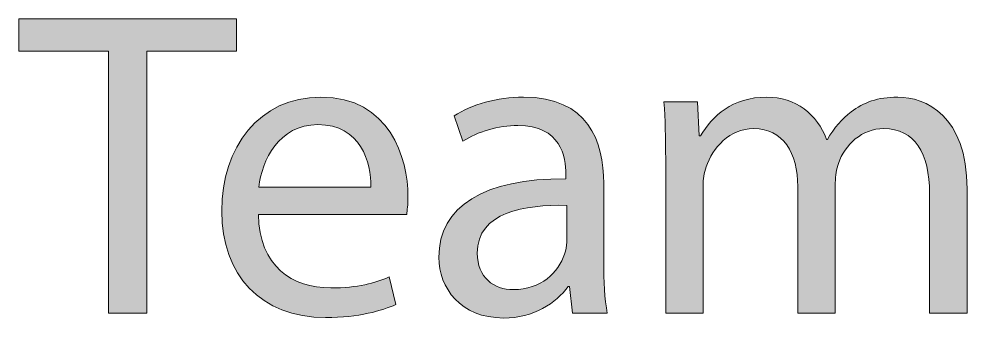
# Model space of a CAD drawing. Header units: inches. Extents: x 0.1 to 22.4, y -34.4 to -0.1.
# Drawn here: x 12.357 to 13.652, y -31.481 to -31.073 of the extents above; entities that cross this region are included whole.
import ezdxf

# ---------------------------------------------------------------- set-up
doc = ezdxf.new("R2010")
doc.units = ezdxf.units.IN
doc.header["$MEASUREMENT"] = 0
doc.layers.add('Layer 1', color=7, linetype='Continuous')

# ---------------------------------------------------------------- blocks, each defined once
blk = doc.blocks.new('block 6')
at = {"layer": 'Layer 1', "true_color": 0x231f20}
h = blk.add_hatch(color=250, dxfattribs=at)
h.dxf.hatch_style = 2
h.paths.add_polyline_path([(12.4794, -31.1173), (12.3573, -31.1173), (12.3573, -31.0732), (12.6546, -31.0732), (12.6546, -31.1173), (12.5318, -31.1173), (12.5318, -31.4748), (12.4794, -31.4748)])
h = blk.add_hatch(color=250, dxfattribs=at)
h.dxf.hatch_style = 2
edge = h.paths.add_edge_path()
edge.add_spline(control_points=[(12.6843, -31.3401), (12.6855, -31.411), (12.7308, -31.4402), (12.7832, -31.4402), (12.8208, -31.4402), (12.8434, -31.4337), (12.8631, -31.4253), (12.8631, -31.4253), (12.872, -31.4629), (12.872, -31.4629), (12.8535, -31.4712), (12.822, -31.4807), (12.7761, -31.4807), (12.6873, -31.4807), (12.6343, -31.4223), (12.6343, -31.3354), (12.6343, -31.2484), (12.6855, -31.1799), (12.7695, -31.1799), (12.8636, -31.1799), (12.8887, -31.2627), (12.8887, -31.3157), (12.8887, -31.3264), (12.8875, -31.3348), (12.8869, -31.3401), (12.8869, -31.3401), (12.6843, -31.3401), (12.6843, -31.3401)], knot_values=[0, 0, 0, 0, 1, 1, 1, 2, 2, 2, 3, 3, 3, 4, 4, 4, 5, 5, 5, 6, 6, 6, 7, 7, 7, 8, 8, 8, 9, 9, 9, 9], degree=3, periodic=1)
edge = h.paths.add_edge_path()
edge.add_spline(control_points=[(12.838, -31.3026), (12.8386, -31.2692), (12.8243, -31.2174), (12.7654, -31.2174), (12.7123, -31.2174), (12.6891, -31.2663), (12.6849, -31.3026), (12.6849, -31.3026), (12.838, -31.3026), (12.838, -31.3026)], knot_values=[0, 0, 0, 0, 1, 1, 1, 2, 2, 2, 3, 3, 3, 3], degree=3, periodic=1)
h = blk.add_hatch(color=250, dxfattribs=at)
h.dxf.hatch_style = 2
edge = h.paths.add_edge_path()
edge.add_spline(control_points=[(13.1132, -31.4748), (13.1132, -31.4748), (13.1091, -31.4384), (13.1091, -31.4384), (13.1091, -31.4384), (13.1073, -31.4384), (13.1073, -31.4384), (13.0912, -31.4611), (13.0602, -31.4813), (13.0191, -31.4813), (12.9607, -31.4813), (12.9309, -31.4402), (12.9309, -31.3985), (12.9309, -31.3288), (12.9929, -31.2907), (13.1043, -31.2913), (13.1043, -31.2913), (13.1043, -31.2853), (13.1043, -31.2853), (13.1043, -31.2615), (13.0978, -31.2186), (13.0388, -31.2186), (13.012, -31.2186), (12.984, -31.2269), (12.9637, -31.2401), (12.9637, -31.2401), (12.9518, -31.2055), (12.9518, -31.2055), (12.9756, -31.19), (13.0102, -31.1799), (13.0465, -31.1799), (13.1347, -31.1799), (13.1561, -31.2401), (13.1561, -31.2978), (13.1561, -31.2978), (13.1561, -31.4057), (13.1561, -31.4057), (13.1561, -31.4307), (13.1573, -31.4551), (13.1609, -31.4748), (13.1609, -31.4748), (13.1132, -31.4748), (13.1132, -31.4748)], knot_values=[0, 0, 0, 0, 1, 1, 1, 2, 2, 2, 3, 3, 3, 4, 4, 4, 5, 5, 5, 6, 6, 6, 7, 7, 7, 8, 8, 8, 9, 9, 9, 10, 10, 10, 11, 11, 11, 12, 12, 12, 13, 13, 13, 14, 14, 14, 14], degree=3, periodic=1)
edge = h.paths.add_edge_path()
edge.add_spline(control_points=[(13.1055, -31.3276), (13.0483, -31.3264), (12.9834, -31.3366), (12.9834, -31.3926), (12.9834, -31.4265), (13.006, -31.4426), (13.0328, -31.4426), (13.0703, -31.4426), (13.0942, -31.4188), (13.1025, -31.3943), (13.1043, -31.389), (13.1055, -31.383), (13.1055, -31.3777), (13.1055, -31.3777), (13.1055, -31.3276), (13.1055, -31.3276)], knot_values=[0, 0, 0, 0, 1, 1, 1, 2, 2, 2, 3, 3, 3, 4, 4, 4, 5, 5, 5, 5], degree=3, periodic=1)
h = blk.add_hatch(color=250, dxfattribs=at)
h.dxf.hatch_style = 2
edge = h.paths.add_edge_path()
edge.add_spline(control_points=[(13.2407, -31.2645), (13.2407, -31.2347), (13.2401, -31.2103), (13.2383, -31.1864), (13.2383, -31.1864), (13.2842, -31.1864), (13.2842, -31.1864), (13.2842, -31.1864), (13.2866, -31.2329), (13.2866, -31.2329), (13.2866, -31.2329), (13.2884, -31.2329), (13.2884, -31.2329), (13.3044, -31.2055), (13.3313, -31.1799), (13.3789, -31.1799), (13.4182, -31.1799), (13.448, -31.2037), (13.4605, -31.2377), (13.4605, -31.2377), (13.4617, -31.2377), (13.4617, -31.2377), (13.4706, -31.2216), (13.482, -31.2091), (13.4939, -31.2001), (13.5112, -31.187), (13.5302, -31.1799), (13.5576, -31.1799), (13.5958, -31.1799), (13.6524, -31.2049), (13.6524, -31.305), (13.6524, -31.305), (13.6524, -31.4748), (13.6524, -31.4748), (13.6524, -31.4748), (13.6011, -31.4748), (13.6011, -31.4748), (13.6011, -31.4748), (13.6011, -31.3116), (13.6011, -31.3116), (13.6011, -31.2561), (13.5809, -31.2228), (13.5386, -31.2228), (13.5088, -31.2228), (13.4855, -31.2448), (13.4766, -31.2704), (13.4742, -31.2776), (13.4724, -31.2871), (13.4724, -31.2967), (13.4724, -31.2967), (13.4724, -31.4748), (13.4724, -31.4748), (13.4724, -31.4748), (13.4212, -31.4748), (13.4212, -31.4748), (13.4212, -31.4748), (13.4212, -31.302), (13.4212, -31.302), (13.4212, -31.2561), (13.401, -31.2228), (13.361, -31.2228), (13.3283, -31.2228), (13.3044, -31.249), (13.2961, -31.2752), (13.2931, -31.2829), (13.2919, -31.2919), (13.2919, -31.3008), (13.2919, -31.3008), (13.2919, -31.4748), (13.2919, -31.4748), (13.2919, -31.4748), (13.2407, -31.4748), (13.2407, -31.4748), (13.2407, -31.4748), (13.2407, -31.2645), (13.2407, -31.2645)], knot_values=[0, 0, 0, 0, 1, 1, 1, 2, 2, 2, 3, 3, 3, 4, 4, 4, 5, 5, 5, 6, 6, 6, 7, 7, 7, 8, 8, 8, 9, 9, 9, 10, 10, 10, 11, 11, 11, 12, 12, 12, 13, 13, 13, 14, 14, 14, 15, 15, 15, 16, 16, 16, 17, 17, 17, 18, 18, 18, 19, 19, 19, 20, 20, 20, 21, 21, 21, 22, 22, 22, 23, 23, 23, 24, 24, 24, 25, 25, 25, 25], degree=3, periodic=1)
at = {"layer": 'Layer 1', "lineweight": 0}
blk.add_lwpolyline([(12.4794, -31.1173), (12.3573, -31.1173), (12.3573, -31.0732), (12.6546, -31.0732), (12.6546, -31.1173), (12.5318, -31.1173), (12.5318, -31.4748), (12.4794, -31.4748), (12.4794, -31.1173)], dxfattribs=at)
for points, knots in [([(12.6843, -31.3401), (12.6855, -31.411), (12.7308, -31.4402), (12.7832, -31.4402), (12.8208, -31.4402), (12.8434, -31.4337), (12.8631, -31.4253), (12.8631, -31.4253), (12.872, -31.4629), (12.872, -31.4629), (12.8535, -31.4712), (12.822, -31.4807), (12.7761, -31.4807), (12.6873, -31.4807), (12.6343, -31.4223), (12.6343, -31.3354), (12.6343, -31.2484), (12.6855, -31.1799), (12.7695, -31.1799), (12.8636, -31.1799), (12.8887, -31.2627), (12.8887, -31.3157), (12.8887, -31.3264), (12.8875, -31.3348), (12.8869, -31.3401), (12.8869, -31.3401), (12.6843, -31.3401), (12.6843, -31.3401)], [0, 0, 0, 0, 1, 1, 1, 2, 2, 2, 3, 3, 3, 4, 4, 4, 5, 5, 5, 6, 6, 6, 7, 7, 7, 8, 8, 8, 9, 9, 9, 9]), ([(13.1132, -31.4748), (13.1132, -31.4748), (13.1091, -31.4384), (13.1091, -31.4384), (13.1091, -31.4384), (13.1073, -31.4384), (13.1073, -31.4384), (13.0912, -31.4611), (13.0602, -31.4813), (13.0191, -31.4813), (12.9607, -31.4813), (12.9309, -31.4402), (12.9309, -31.3985), (12.9309, -31.3288), (12.9929, -31.2907), (13.1043, -31.2913), (13.1043, -31.2913), (13.1043, -31.2853), (13.1043, -31.2853), (13.1043, -31.2615), (13.0978, -31.2186), (13.0388, -31.2186), (13.012, -31.2186), (12.984, -31.2269), (12.9637, -31.2401), (12.9637, -31.2401), (12.9518, -31.2055), (12.9518, -31.2055), (12.9756, -31.19), (13.0102, -31.1799), (13.0465, -31.1799), (13.1347, -31.1799), (13.1561, -31.2401), (13.1561, -31.2978), (13.1561, -31.2978), (13.1561, -31.4057), (13.1561, -31.4057), (13.1561, -31.4307), (13.1573, -31.4551), (13.1609, -31.4748), (13.1609, -31.4748), (13.1132, -31.4748), (13.1132, -31.4748)], [0, 0, 0, 0, 1, 1, 1, 2, 2, 2, 3, 3, 3, 4, 4, 4, 5, 5, 5, 6, 6, 6, 7, 7, 7, 8, 8, 8, 9, 9, 9, 10, 10, 10, 11, 11, 11, 12, 12, 12, 13, 13, 13, 14, 14, 14, 14]), ([(13.2407, -31.2645), (13.2407, -31.2347), (13.2401, -31.2103), (13.2383, -31.1864), (13.2383, -31.1864), (13.2842, -31.1864), (13.2842, -31.1864), (13.2842, -31.1864), (13.2866, -31.2329), (13.2866, -31.2329), (13.2866, -31.2329), (13.2884, -31.2329), (13.2884, -31.2329), (13.3044, -31.2055), (13.3313, -31.1799), (13.3789, -31.1799), (13.4182, -31.1799), (13.448, -31.2037), (13.4605, -31.2377), (13.4605, -31.2377), (13.4617, -31.2377), (13.4617, -31.2377), (13.4706, -31.2216), (13.482, -31.2091), (13.4939, -31.2001), (13.5112, -31.187), (13.5302, -31.1799), (13.5576, -31.1799), (13.5958, -31.1799), (13.6524, -31.2049), (13.6524, -31.305), (13.6524, -31.305), (13.6524, -31.4748), (13.6524, -31.4748), (13.6524, -31.4748), (13.6011, -31.4748), (13.6011, -31.4748), (13.6011, -31.4748), (13.6011, -31.3116), (13.6011, -31.3116), (13.6011, -31.2561), (13.5809, -31.2228), (13.5386, -31.2228), (13.5088, -31.2228), (13.4855, -31.2448), (13.4766, -31.2704), (13.4742, -31.2776), (13.4724, -31.2871), (13.4724, -31.2967), (13.4724, -31.2967), (13.4724, -31.4748), (13.4724, -31.4748), (13.4724, -31.4748), (13.4212, -31.4748), (13.4212, -31.4748), (13.4212, -31.4748), (13.4212, -31.302), (13.4212, -31.302), (13.4212, -31.2561), (13.401, -31.2228), (13.361, -31.2228), (13.3283, -31.2228), (13.3044, -31.249), (13.2961, -31.2752), (13.2931, -31.2829), (13.2919, -31.2919), (13.2919, -31.3008), (13.2919, -31.3008), (13.2919, -31.4748), (13.2919, -31.4748), (13.2919, -31.4748), (13.2407, -31.4748), (13.2407, -31.4748), (13.2407, -31.4748), (13.2407, -31.2645), (13.2407, -31.2645)], [0, 0, 0, 0, 1, 1, 1, 2, 2, 2, 3, 3, 3, 4, 4, 4, 5, 5, 5, 6, 6, 6, 7, 7, 7, 8, 8, 8, 9, 9, 9, 10, 10, 10, 11, 11, 11, 12, 12, 12, 13, 13, 13, 14, 14, 14, 15, 15, 15, 16, 16, 16, 17, 17, 17, 18, 18, 18, 19, 19, 19, 20, 20, 20, 21, 21, 21, 22, 22, 22, 23, 23, 23, 24, 24, 24, 25, 25, 25, 25]), ([(12.838, -31.3026), (12.8386, -31.2692), (12.8243, -31.2174), (12.7654, -31.2174), (12.7123, -31.2174), (12.6891, -31.2663), (12.6849, -31.3026), (12.6849, -31.3026), (12.838, -31.3026), (12.838, -31.3026)], [0, 0, 0, 0, 1, 1, 1, 2, 2, 2, 3, 3, 3, 3]), ([(13.1055, -31.3276), (13.0483, -31.3264), (12.9834, -31.3366), (12.9834, -31.3926), (12.9834, -31.4265), (13.006, -31.4426), (13.0328, -31.4426), (13.0703, -31.4426), (13.0942, -31.4188), (13.1025, -31.3943), (13.1043, -31.389), (13.1055, -31.383), (13.1055, -31.3777), (13.1055, -31.3777), (13.1055, -31.3276), (13.1055, -31.3276)], [0, 0, 0, 0, 1, 1, 1, 2, 2, 2, 3, 3, 3, 4, 4, 4, 5, 5, 5, 5])]:
    blk.add_open_spline(points, degree=3, knots=knots, dxfattribs=at)

msp = doc.modelspace()

# ---------------------------------------------------------------- block references
at = {"layer": 'Layer 1'}
msp.add_blockref('block 6', (0, 0), dxfattribs=at)

doc.saveas('drawing.dxf')
